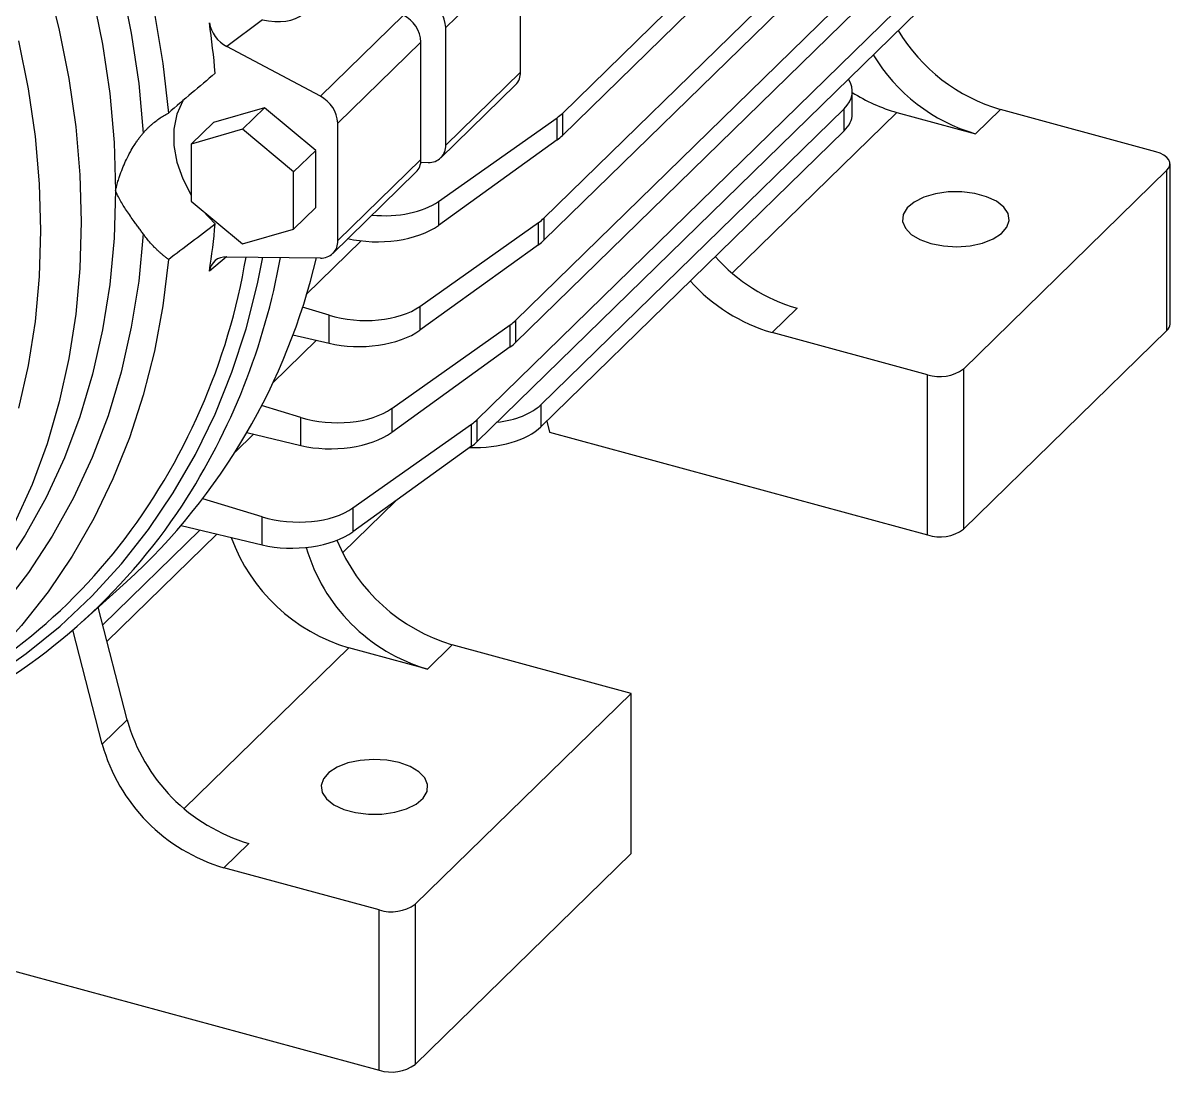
# Model space of a CAD drawing. Header units: millimetres. Extents: x 15 to 1184, y 5 to 836.
# Drawn here: x 862.7 to 927.1, y 139.3 to 198.3 of the extents above; entities that cross this region are included whole.
import ezdxf

# ---------------------------------------------------------------- set-up
doc = ezdxf.new("R2010")
doc.units = ezdxf.units.MM

msp = doc.modelspace()

# ---------------------------------------------------------------- linework, layer by layer
at = {"color": 7, "linetype": 'Continuous', "lineweight": 25}
for p, q in [((892.96, 193.198), (922.801, 222.323)), ((892.96, 191.956), (922.801, 221.081)), ((891.918, 187.309), (921.759, 216.435)), ((891.918, 186.067), (921.759, 215.193)), ((890.328, 181.57), (920.169, 210.695)), ((890.328, 180.328), (920.169, 209.453)), ((888.155, 175.989), (917.996, 205.114)), ((888.155, 174.747), (917.996, 203.872)), ((890.609, 202.115), (886.409, 198.016)), ((890.609, 195.517), (890.609, 202.115)), ((879.36, 194.156), (884.027, 198.711)), ((876.103, 198.455), (874.103, 196.95)), ((886.409, 191.417), (886.409, 198.016)), ((879.36, 194.156), (874.103, 196.95)), ((885.01, 197.202), (880.343, 192.647)), ((885.01, 190.604), (885.01, 197.202)), ((886.409, 191.417), (890.609, 195.517)), ((886.13, 190.704), (890.331, 194.804)), ((909.245, 193.163), (909.245, 194.432)), ((876.223, 193.509), (873.349, 192.682)), ((874.987, 192.302), (876.223, 193.509)), ((879.098, 191.12), (876.223, 193.509)), ((891.748, 176.83), (908.783, 193.457)), ((908.783, 192.215), (908.783, 193.457)), ((917.577, 193.413), (916.177, 192.047)), ((926.299, 191.043), (917.577, 193.413)), ((886, 188.245), (892.666, 192.954)), ((892.666, 191.71), (892.666, 192.954)), ((892.96, 193.198), (892.96, 191.956)), ((911.755, 193.249), (902.504, 184.219)), ((911.755, 193.249), (916.177, 192.047)), ((872.112, 191.475), (873.349, 192.682)), ((874.987, 192.302), (872.112, 191.475)), ((877.861, 189.913), (874.987, 192.302)), ((880.343, 186.048), (880.343, 192.647)), ((891.748, 175.589), (908.783, 192.215)), ((872.112, 191.475), (872.112, 188.258)), ((892.666, 191.71), (886, 186.906)), ((877.861, 189.913), (879.098, 191.12)), ((879.098, 187.903), (879.098, 191.12)), ((880.343, 186.048), (885.01, 190.604)), ((885, 190.448), (885.426, 190.442)), ((927.099, 181.36), (927.099, 190.36)), ((877.861, 186.696), (877.861, 189.913)), ((880.064, 185.336), (884.731, 189.891)), ((926.925, 189.999), (915.491, 178.839)), ((926.925, 180.999), (926.925, 189.999)), ((872.112, 188.258), (874.987, 185.869)), ((886, 188.245), (886, 186.906)), ((872.742, 187.735), (873.454, 186.989)), ((877.861, 186.696), (879.098, 187.903)), ((884.958, 182.357), (891.624, 187.066)), ((891.624, 185.822), (891.624, 187.066)), ((891.918, 187.309), (891.918, 186.067)), ((874.987, 185.869), (877.861, 186.696)), ((878.573, 183.03), (881.655, 186.037)), ((891.624, 185.822), (884.958, 181.018)), ((874.089, 185.137), (873.128, 184.341)), ((874.103, 185.137), (879.36, 185.074)), ((879.847, 181.859), (878.35, 182.317)), ((879.847, 180.283), (879.847, 181.859)), ((884.958, 182.357), (884.958, 181.018)), ((906.143, 182.253), (904.743, 180.887)), ((883.368, 176.617), (890.034, 181.326)), ((890.034, 180.083), (890.034, 181.326)), ((890.328, 181.57), (890.328, 180.328)), ((876.672, 178.042), (879.141, 180.451)), ((877.81, 180.767), (879.847, 180.283)), ((913.465, 178.517), (904.743, 180.887)), ((926.925, 180.999), (915.491, 169.839)), ((890.034, 180.083), (883.368, 175.278)), ((915.491, 178.839), (915.491, 169.839)), ((913.465, 169.516), (913.465, 178.517)), ((878.258, 176.119), (876.061, 176.791)), ((883.368, 176.617), (883.368, 175.278)), ((891.748, 176.83), (891.748, 175.589)), ((878.258, 174.543), (878.258, 176.119)), ((888.155, 175.989), (888.155, 174.747)), ((881.195, 171.036), (887.861, 175.746)), ((887.861, 174.502), (887.861, 175.746)), ((892.078, 175.911), (892.239, 175.285)), ((874.59, 174.193), (875.597, 175.176)), ((875.231, 175.263), (878.258, 174.543)), ((892.239, 175.285), (913.465, 169.516)), ((887.861, 174.502), (881.195, 169.697)), ((876.085, 170.538), (872.767, 171.552)), ((880.611, 168.516), (883.59, 171.423)), ((881.195, 171.036), (881.195, 169.697)), ((876.085, 168.962), (876.085, 170.538)), ((872.584, 169.795), (867.132, 164.475)), ((867.373, 163.541), (873.546, 169.566)), ((871.549, 170.041), (876.085, 168.962)), ((865.984, 164.645), (868.478, 166.891)), ((868.507, 159.13), (866.881, 165.453)), ((867.107, 157.763), (865.457, 164.18)), ((880.953, 163.185), (871.702, 154.156)), ((885.375, 161.983), (880.953, 163.185)), ((886.775, 163.35), (885.375, 161.983)), ((896.823, 160.619), (886.775, 163.35)), ((884.689, 148.776), (896.823, 160.619)), ((896.823, 151.619), (896.823, 160.619)), ((867.107, 157.763), (868.507, 159.13)), ((875.341, 152.19), (873.941, 150.823)), ((884.689, 139.775), (896.823, 151.619)), ((882.663, 148.453), (873.941, 150.823)), ((882.663, 139.453), (882.663, 148.453)), ((884.689, 148.776), (884.689, 139.775)), ((861.437, 145.222), (882.663, 139.453))]:
    msp.add_line(p, q, dxfattribs=at)
at = {"color": 7, "linetype": 'Continuous', "lineweight": 25, "flags": 128}
for points in [[(862.574, 218.265), (864.065, 215.563), (865.42, 212.82), (866.635, 210.046), (867.708, 207.248), (868.634, 204.436), (869.411, 201.618), (870.035, 198.803), (870.506, 196), (870.822, 193.218)], [(861.476, 217.344), (862.959, 214.613), (864.301, 211.842), (865.496, 209.038), (866.541, 206.213), (867.432, 203.375), (868.166, 200.534), (868.741, 197.7), (869.154, 194.881), (869.405, 192.088)], [(861.466, 213.695), (862.782, 210.972), (863.954, 208.218), (864.978, 205.442), (865.85, 202.654), (866.568, 199.864), (867.128, 197.08), (867.53, 194.312), (867.772, 191.569), (867.852, 188.861)], [(862.179, 206.068), (863.165, 203.346), (864.005, 200.614), (864.696, 197.879), (865.235, 195.152), (865.622, 192.44), (865.854, 189.753), (865.932, 187.1), (865.854, 184.489), (865.622, 181.928), (865.235, 179.427), (864.696, 176.993), (864.005, 174.634), (863.165, 172.357), (862.179, 170.171)], [(862.4, 197.272), (862.943, 194.575), (863.333, 191.893), (863.567, 189.236), (863.645, 186.613), (863.567, 184.032), (863.333, 181.502), (862.943, 179.033), (862.4, 176.631)], [(871.629, 193.906), (871.305, 193.151), (871.138, 192.303), (871.138, 191.396), (871.305, 190.457), (871.632, 189.518), (872.111, 188.608), (872.112, 188.605)], [(926.925, 189.999), (927.036, 190.14), (927.092, 190.288), (927.091, 190.44), (927.032, 190.588), (926.918, 190.728), (926.753, 190.853), (926.544, 190.96), (926.299, 191.043)], [(867.852, 188.861), (867.772, 186.197), (867.53, 183.586), (867.128, 181.036), (866.568, 178.557), (865.85, 176.156), (864.978, 173.842), (863.954, 171.623), (862.782, 169.506), (861.466, 167.499), (860.642, 166.391)], [(913.666, 185.887), (914.37, 185.75), (915.118, 185.708), (915.862, 185.763), (916.556, 185.912), (917.157, 186.145), (917.626, 186.448), (917.935, 186.801), (918.063, 187.183), (918.003, 187.569), (917.759, 187.935), (917.345, 188.258), (916.788, 188.519), (916.123, 188.699), (915.391, 188.789), (914.639, 188.783), (913.914, 188.68), (913.262, 188.488), (912.722, 188.218), (912.33, 187.887), (912.11, 187.517), (912.076, 187.13), (912.229, 186.751), (912.561, 186.403), (913.05, 186.109), (913.666, 185.887)], [(869.405, 186.432), (869.154, 183.775), (868.741, 181.181), (868.166, 178.659), (867.432, 176.217), (866.541, 173.864), (865.496, 171.606), (864.301, 169.453), (862.959, 167.41), (861.476, 165.486), (859.856, 163.686), (858.105, 162.017), (856.228, 160.483), (854.232, 159.091), (852.124, 157.845), (849.91, 156.75), (848.624, 156.202)], [(870.822, 184.998), (870.506, 182.388), (870.035, 179.841), (869.411, 177.366), (868.634, 174.97), (867.708, 172.661), (866.635, 170.446), (865.42, 168.332), (864.065, 166.326), (862.574, 164.434), (860.954, 162.662), (859.208, 161.015), (857.342, 159.499), (855.363, 158.119), (853.275, 156.878), (851.087, 155.78), (848.804, 154.83), (846.434, 154.03), (843.984, 153.383), (841.462, 152.89), (838.876, 152.553), (837.695, 152.453)], [(857.253, 159.432), (858.681, 160.171), (860.814, 161.44), (862.838, 162.852), (864.745, 164.401), (866.531, 166.083), (868.189, 167.894), (869.714, 169.826), (871.101, 171.875), (872.347, 174.034), (873.447, 176.296), (874.397, 178.654), (875.196, 181.1), (875.839, 183.628), (876.138, 185.113)], [(883.798, 156.734), (883.094, 156.871), (882.346, 156.913), (881.602, 156.857), (880.908, 156.709), (880.307, 156.476), (879.837, 156.173), (879.529, 155.82), (879.401, 155.438), (879.461, 155.052), (879.705, 154.686), (880.119, 154.363), (880.676, 154.102), (881.341, 153.922), (882.073, 153.832), (882.824, 153.838), (883.55, 153.941), (884.202, 154.133), (884.742, 154.403), (885.134, 154.734), (885.354, 155.104), (885.388, 155.491), (885.234, 155.87), (884.903, 156.218), (884.414, 156.512), (883.798, 156.734)]]:
    msp.add_lwpolyline(points, dxfattribs=at)
at = {"color": 7, "linetype": 'Continuous', "lineweight": 25}
for centre, radius, start, end in [((884.604, 197.914), 1.808, 3.21364, 62.95726), ((883.205, 197.101), 1.808, 3.21364, 62.95726), ((821.617, 190.896), 52.036, 5.02212, 8.15483), ((920.405, 203.038), 10.031, 211.1667, 253.62517), ((919.005, 201.671), 10.031, 211.1667, 253.62517), ((889.647, 195.482), 0.963, 315.22198, 2.04378), ((878.538, 192.546), 1.808, 3.21364, 62.95726), ((914.243, 202.141), 9.234, 237.22727, 254.3674), ((885.474, 191.377), 0.936, 267.02288, 2.47599), ((884.048, 190.569), 0.963, 315.22198, 2.04378), ((830.676, 190.917), 42.958, 351.19452, 354.7544), ((879.409, 186.008), 0.936, 267.02288, 2.47599), ((839.385, 191.144), 36.303, 322.17028, 350.45461), ((844.377, 193.231), 35.702, 312.45896, 346.79751), ((840.123, 191.708), 37.58, 326.91165, 349.87328), ((908.872, 191.687), 9.821, 221.73478, 253.86402), ((907.506, 190.374), 9.882, 221.83659, 253.7622), ((926.601, 181.377), 0.498, 310.64064, 357.99746), ((914.152, 180.724), 2.312, 252.69603, 305.39891), ((843.181, 189.932), 34.048, 296.17144, 326.60577), ((914.152, 171.723), 2.312, 252.69603, 305.39891), ((842.152, 189.343), 33.014, 306.6174, 321.69468), ((883.808, 172.848), 10.076, 200.16413, 253.53979), ((889.641, 173.028), 10.094, 202.15788, 253.50621), ((888.202, 171.605), 10.029, 196.12267, 253.62646), ((878.163, 161.804), 10.019, 195.47831, 253.64256), ((876.763, 160.437), 10.019, 195.47831, 253.64256), ((883.35, 150.66), 2.312, 252.69603, 305.39891), ((883.35, 141.66), 2.312, 252.69603, 305.39891)]:
    msp.add_arc(centre, radius, start, end, dxfattribs=at)
for centre, major_axis, ratio, start_param, end_param in [((876.093, 200.028), (2.545, -0.874), 0.562057, 4.906983, 5.981665), ((874.446, 198.099), (-1.058, 1.071), 0.755692, 0.795928, 1.96352), ((880.601, 197.037), (32.267, 26.485), 0.080254, 1.727891, 1.812258), ((905.245, 194.538), (3.999, -0.147), 0.528494, 5.817053, 6.631746), ((889.422, 194.279), (3.999, -0.147), 0.528494, 5.677426, 5.817053), ((905.245, 193.057), (3.999, 0.141), 0.5006, 5.779947, 6.265497), ((889.422, 192.798), (3.999, 0.141), 0.5006, 5.640321, 5.779947), ((882.756, 189.569), (3.999, -0.147), 0.528494, 4.608398, 5.677426), ((880.601, 196.143), (32.289, 25.603), 0.068925, 4.35055, 4.434917), ((882.756, 187.993), (3.999, 0.141), 0.5006, 4.209151, 5.640321), ((888.38, 188.39), (3.999, -0.147), 0.528494, 5.677426, 5.817053), ((888.38, 186.909), (3.999, 0.141), 0.5006, 5.640321, 5.779947), ((874.446, 183.803), (-1.058, 1.067), 0.758987, 5.62662, 6.794227), ((881.714, 183.681), (3.999, -0.147), 0.528494, 4.246256, 5.677426), ((886.791, 182.651), (3.999, -0.147), 0.528494, 5.677426, 5.817053), ((881.714, 182.105), (3.999, 0.141), 0.5006, 4.209151, 5.640321), ((886.791, 181.17), (3.999, 0.141), 0.5006, 5.640321, 5.779947), ((880.124, 177.941), (3.999, -0.147), 0.528494, 4.246256, 5.677426), ((888.21, 177.912), (3.999, -0.147), 0.528494, 5.002359, 5.817053), ((884.618, 177.07), (3.999, -0.147), 0.528494, 5.677426, 5.817053), ((888.21, 176.431), (3.999, 0.141), 0.5006, 4.581287, 5.779947), ((880.124, 176.365), (3.999, 0.141), 0.5006, 4.209151, 5.640321), ((884.618, 175.589), (3.999, 0.141), 0.5006, 5.640321, 5.779947), ((877.951, 172.36), (3.999, -0.147), 0.528494, 4.246256, 5.677426), ((877.951, 170.784), (3.999, 0.141), 0.5006, 4.209151, 5.640321)]:
    msp.add_ellipse(centre, major_axis=major_axis, ratio=ratio, start_param=start_param, end_param=end_param, dxfattribs=at)
for points, knots in [([(869.405, 192.088), (869.438, 192.126), (869.502, 192.2), (869.604, 192.309), (869.71, 192.414), (869.82, 192.517), (869.933, 192.617), (870.089, 192.745), (870.293, 192.897), (870.549, 193.067), (870.731, 193.168), (870.822, 193.218)], [0, 0, 0, 0, 0.083035, 0.166089, 0.249238, 0.332561, 0.416135, 0.500037, 0.665922, 0.832389, 1, 1, 1, 1]), ([(867.852, 188.861), (867.868, 188.925), (867.897, 189.047), (867.945, 189.221), (867.99, 189.379), (868.034, 189.52), (868.076, 189.645), (868.156, 189.878), (868.28, 190.201), (868.471, 190.627), (868.676, 191.023), (868.868, 191.349), (869.029, 191.594), (869.156, 191.774), (869.281, 191.939), (869.365, 192.039), (869.405, 192.088)], [0, 0, 0, 0, 0.0522577, 0.1002575, 0.1440009, 0.1834879, 0.2187177, 0.2496888, 0.3814122, 0.4978882, 0.6291913, 0.7487424, 0.8156871, 0.8798643, 0.9412943, 1, 1, 1, 1]), ([(869.405, 186.432), (869.382, 186.463), (869.336, 186.528), (869.266, 186.625), (869.195, 186.722), (869.123, 186.821), (869.05, 186.921), (868.977, 187.022), (868.853, 187.194), (868.677, 187.441), (868.472, 187.741), (868.281, 188.038), (868.14, 188.276), (868.029, 188.482), (867.938, 188.662), (867.883, 188.791), (867.852, 188.861)], [0, 0, 0, 0, 0.033128, 0.067138, 0.102034, 0.13782, 0.1745, 0.212079, 0.250559, 0.370115, 0.501436, 0.618156, 0.750195, 0.816423, 0.899692, 1, 1, 1, 1]), ([(870.822, 184.998), (870.776, 185.033), (870.684, 185.103), (870.551, 185.211), (870.421, 185.322), (870.294, 185.435), (870.171, 185.551), (870.01, 185.709), (869.818, 185.913), (869.602, 186.167), (869.471, 186.344), (869.405, 186.432)], [0, 0, 0, 0, 0.083985, 0.167617, 0.250965, 0.3341, 0.417093, 0.500013, 0.667462, 0.833918, 1, 1, 1, 1])]:
    msp.add_open_spline(points, degree=3, knots=knots, dxfattribs=at)

doc.saveas('drawing.dxf')
